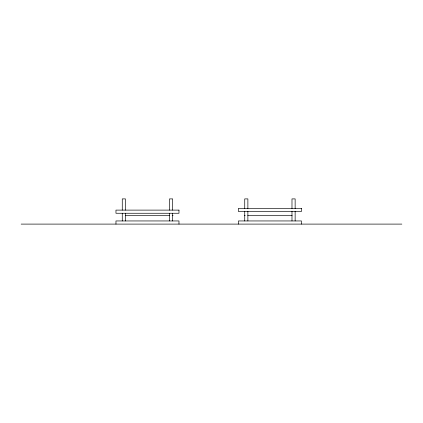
<?xml version="1.0" encoding="UTF-8"?>
<svg xmlns="http://www.w3.org/2000/svg" width="423" height="423" viewBox="0 0 423 423"><rect width="100%" height="100%" fill="white"/><g stroke="black" fill="none" stroke-linecap="round" stroke-linejoin="round"><path stroke-width="0.63" d="M125.303 215.688L169.639 215.688M172.198 215.688L173.07 215.688M244.335 215.688L245.208 215.688M247.767 215.688L292.103 215.688M21.15 224.1L401.85 224.1M301.435 224.1L301.435 220.949L238.429 220.949L238.429 224.1M295.138 208.629L295.138 198.9L291.986 198.9L291.986 208.629M295.138 211.22L295.138 220.949M291.986 211.22L291.986 220.949M247.878 208.629L247.878 198.9L244.732 198.9L244.732 208.629M247.878 211.22L247.878 220.949M244.732 211.22L244.732 220.949M178.977 224.1L178.977 220.949L115.965 220.949L115.965 224.1M172.674 210.109L172.674 198.9L169.523 198.9L169.523 210.109M172.674 213.298L172.674 220.949M169.523 213.298L169.523 220.949M125.42 210.109L125.42 198.9L122.268 198.9L122.268 210.109M125.42 213.298L125.42 220.949M122.268 213.298L122.268 220.949M301.435 208.349L238.429 208.349L238.429 211.5L301.435 211.5L301.435 208.349M178.977 210.109L115.965 210.109L115.965 213.261L178.977 213.261L178.977 210.109"/></g></svg>
